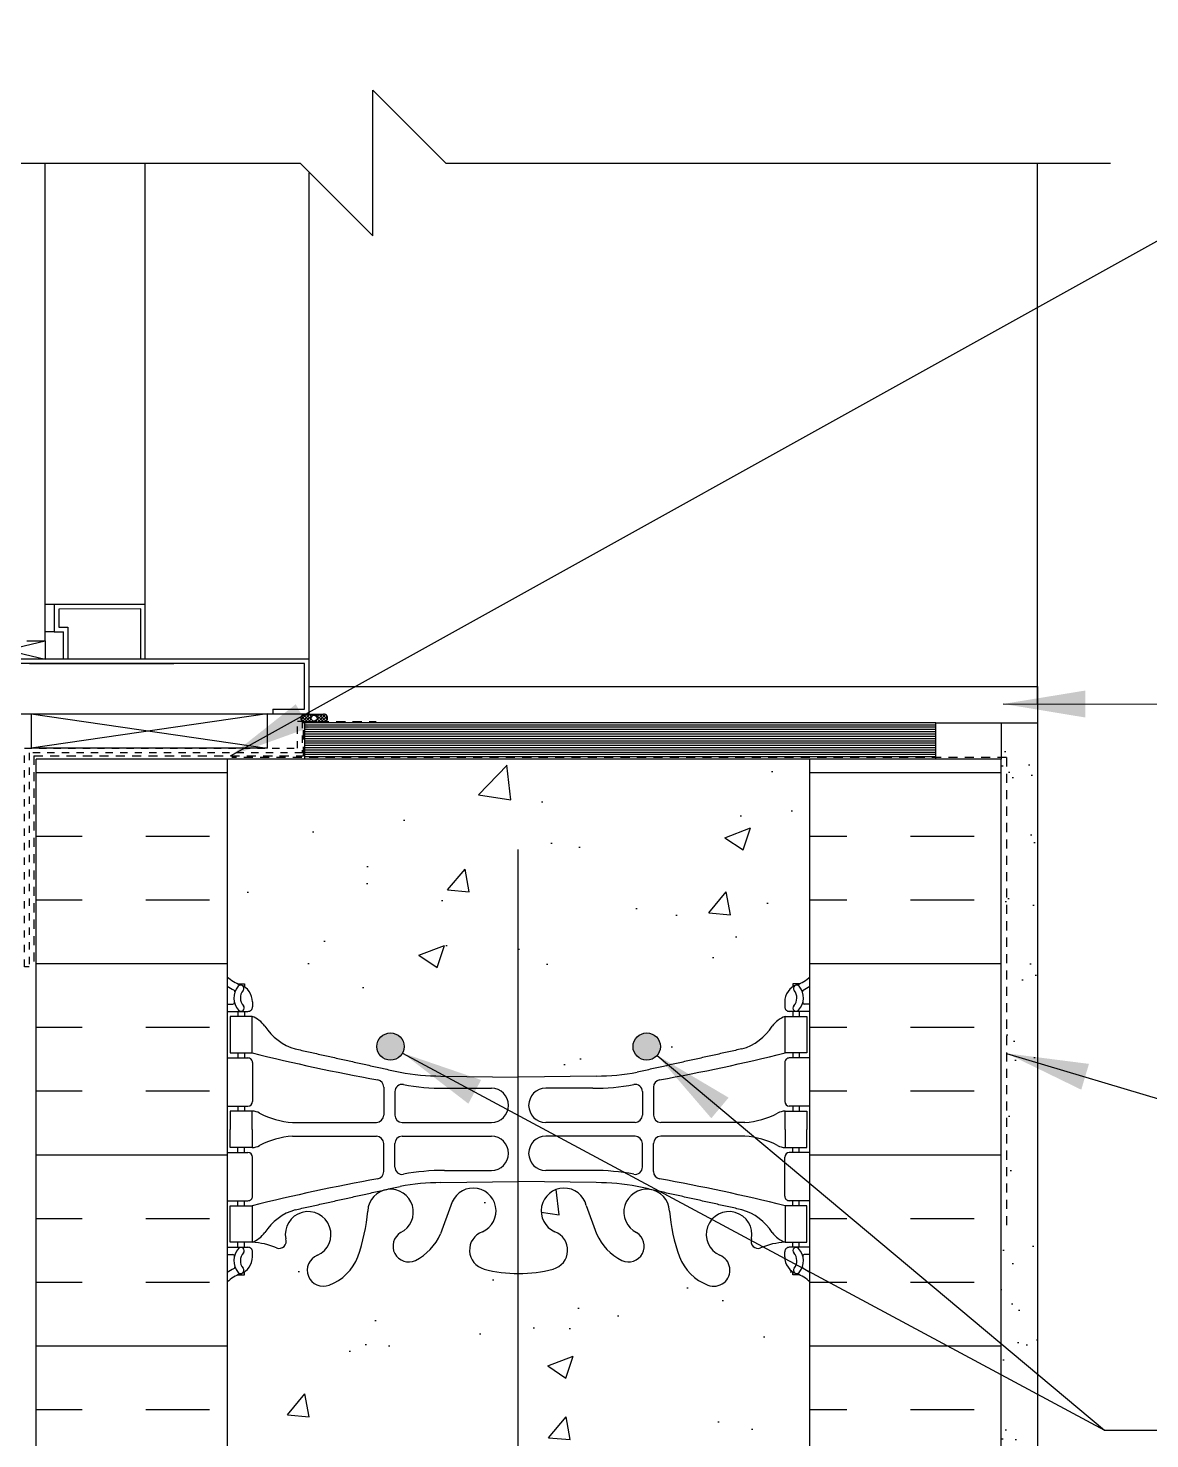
# Model space of a CAD drawing. Header units: inches. Extents: x 2869.3 to 2923.4, y 432.9 to 510.3.
# Drawn here: x 2889.39 to 2904.79, y 460.72 to 480.1 of the extents above; entities that cross this region are included whole.
import ezdxf

# ---------------------------------------------------------------- set-up
doc = ezdxf.new("R2010")
doc.units = ezdxf.units.IN
doc.header["$LTSCALE"] = 0.5
doc.header["$MEASUREMENT"] = 0
doc.linetypes.add('DASHED2', pattern=[0.375, 0.25, -0.125])
doc.linetypes.add('HIDDEN2', pattern=[0.1875, 0.125, -0.0625])
for name, color, linetype in [('HATCH', 12, 'CONTINUOUS'), ('Hidden2', 12, 'HIDDEN2'), ('LINE18', 9, 'CONTINUOUS'), ('line25', 2, 'CONTINUOUS'), ('LINE50', 5, 'CONTINUOUS'), ('LINE65', 3, 'CONTINUOUS'), ('LINE9', 9, 'CONTINUOUS'), ('TEXT', 4, 'CONTINUOUS'), ('Web_Edge', 9, 'CONTINUOUS')]:
    doc.layers.add(name, color=color, linetype=linetype)
doc.styles.add('DIM', font='romans.shx', dxfattribs={"width": 0.7})
doc.dimstyles.new('ext_12', dxfattribs={"dimscale": 12, "dimtxt": 0.09375, "dimasz": 0.09375, "dimexe": 0.09375, "dimexo": 0.0625, "dimgap": 0.0625, "dimtad": 1, "dimdec": 1, "dimzin": 3, "dimdsep": 46, "dimlunit": 4, "dimtxsty": 'DIM', "dimcen": 0.09, "dimdle": 0.09375, "dimclrt": 4, "dimadec": 0, "dimazin": 0, "dimtfac": 1, "dimtdec": 1, "dimtmove": 2, "dimatfit": 3, "dimfxl": 1, "dimfrac": 2, "dimtolj": 1, "dimtzin": 0, "dimarcsym": 0})

msp = doc.modelspace()

# ---------------------------------------------------------------- hatches: boundary and pattern name
at = {"layer": 'HATCH'}
h = msp.add_hatch(dxfattribs=at)
h.set_pattern_fill('AR-CONC', color=256, scale=0.5)
h.set_pattern_definition([(49.99999999999999, (0, 0), (3.586300913003767, -0.3137606749129755), [0.375, -4.125]), (355, (0, 0), (-0.693756668065, 3.760960668500059), [0.3, -3.3]), (100.45144446, (0.298858405, -0.02614672), (2.89254423363556, 3.447199954843147), [0.3187009599999999, -3.505710559999999]), (46.18420000000001, (0, 1), (5.336206653357862, -0.8275964039653827), [0.5625, -6.1875]), (96.63563549, (0.444683725, 0.931033465), (4.673309728371142, 4.870593003872752), [0.47805171, -5.258568799999999]), (351.1841639899999, (0, 1), (4.673309725273866, 4.870593001349951), [0.45, -4.950000005]), (21, (0.5, 0.75), (2.984535260592308, -2.013094453326694), [0.375, -4.125]), (326.0000000000001, (0.5, 0.75), (1.216576659607909, 3.625750225234265), [0.3, -3.3]), (71.45144474, (0.74871127, 0.58224213), (4.201111883649856, 1.612655764031769), [0.31870095, -3.50571056]), (37.50000000000001, (0, 0), (0.06079927658645334, 1.664469269156557), [0, -3.26, 0, -3.35, 0, -3.3125]), (7.499999999999999, (0, 0), (1.315347687210743, 1.972058559411801), [0, -1.91, 0, -3.185, 0, -1.2625]), (327.5, (-1.115, 0), (2.669112180862045, -0.1127743586718988), [0, -1.25, 0, -3.9, 0, -5.175]), (317.5, (-1.615, 0), (2.915930846711931, 0.5005249116615886), [0, -1.625, 0, -2.59, 0, -3.675])])
edge = h.paths.add_edge_path()
edge.add_line((2900.120646607509, 470.0579198206182), (2892.120646607509, 470.0579198206182))
edge.add_line((2892.120646607509, 470.0579198206182), (2892.120646607509, 467.0707974299378))
edge.add_arc((2892.466649604397, 467.4317433069663), 0.5000000000000328, 226.2108888297506, 246.4218215181261)
edge.add_line((2892.266649604368, 466.9734857374835), (2892.356649604369, 466.9734857374904))
edge.add_line((2892.356649604369, 466.9734857374904), (2892.356649604371, 466.9317596775663))
edge.add_arc((2892.216649604387, 466.7246365257834), 0.2500000000000085, 3.087507138843648e-09, 55.944202261869975, ccw=False)
edge.add_line((2892.466649604387, 466.7246365257968), (2892.466649604391, 466.6571365257867))
edge.add_arc((2892.404149604391, 466.6571365257834), 0.06250000000000001, -90, 3.074489995924523e-09, ccw=False)
edge.add_line((2892.404149604391, 466.5946365257834), (2892.356649604393, 466.5946365257834))
edge.add_line((2892.356649604393, 466.5946365257834), (2892.356649604398, 466.5246365257834))
edge.add_line((2892.356649604398, 466.5246365257834), (2892.461649604382, 466.5246365257834))
edge.add_arc((2892.339240953225, 466.182032663263), 0.3638149041640898, 34.97751374793819, 70.33874127360252, ccw=False)
edge.add_arc((2893.262359848543, 466.7932627145973), 0.7434990637612445, 212.7919165279221, 253.810711457191)
edge.add_spline(control_points=[(2893.055063704256, 466.0792464918283), (2894.492513704256, 465.7587864918283)], knot_values=[0, 0, 1, 1], degree=1, periodic=0)
edge.add_arc((2895.04885155228, 468.6903912994462), 2.983926699701684, 259.254616429747, 270.0994654645012)
edge.add_line((2895.054031645974, 465.7064690960666), (2896.120646607509, 465.6907165966379))
edge.add_line((2896.120646607509, 465.6907165966379), (2897.187261569044, 465.7064690960666))
edge.add_arc((2897.192441662738, 468.6903912994462), 2.983926699701683, 269.9005345354987, 280.7453835702529)
edge.add_spline(control_points=[(2897.748779510761, 465.7587864918283), (2899.186229510761, 466.0792464918283)], knot_values=[0, 0, 1, 1], degree=1, periodic=0)
edge.add_arc((2898.978933366474, 466.7932627145973), 0.743499063761244, 286.189288542809, 327.2080834720706)
edge.add_arc((2899.902052261792, 466.182032663263), 0.3638149041640898, 109.66125872639739, 145.0224862520765, ccw=False)
edge.add_line((2899.779643610635, 466.5246365257834), (2899.88464361062, 466.5246365257834))
edge.add_line((2899.88464361062, 466.5246365257834), (2899.884643610624, 466.5946365257834))
edge.add_line((2899.884643610624, 466.5946365257834), (2899.837143610626, 466.5946365257834))
edge.add_arc((2899.837143610626, 466.6571365257834), 0.06250000000000001, 179.9999999969255, 270, ccw=False)
edge.add_line((2899.774643610626, 466.6571365257867), (2899.77464361063, 466.7246365257968))
edge.add_arc((2900.02464361063, 466.7246365257834), 0.2500000000000085, 124.05579773813, 179.9999999969125, ccw=False)
edge.add_line((2899.884643610646, 466.9317596775663), (2899.884643610649, 466.9734857374904))
edge.add_line((2899.884643610649, 466.9734857374904), (2899.974643610649, 466.9734857374835))
edge.add_arc((2899.77464361062, 467.4317433069663), 0.5000000000000334, 293.5781784818739, 313.7891111702269)
edge.add_line((2900.120646607509, 467.0707974299375), (2900.120646607509, 470.0579198206182))
h.paths.add_polyline_path([(2900.120646607508, 462.8784756216297, 0.08841615068612597), (2899.974643610649, 462.9757873140834), (2899.884643610649, 462.9757873140765), (2899.884643610646, 463.0175133740007, -0.2490694201798115), (2899.77464361063, 463.2246365257701), (2899.774643610626, 463.2921365257802, -0.4142135623888867), (2899.837143610626, 463.3546365257836), (2899.884643610624, 463.3546365257836), (2899.88464361062, 463.4246365257836), (2899.779643610634, 463.4246365257836, 0.0853478446398737), (2899.45018408809, 463.3491179440457, -0.6696014941111827), (2899.317681689339, 463.4693996407432, 2.087231407567649), (2898.883782259416, 463.2445823824954, -1), (2898.720353688012, 462.8360593084237, -0.2134499129906567), (2898.328127927236, 463.2252597754058, -0.06992325913768165), (2898.191260973902, 463.8690624751266, 1.629604377916326), (2897.720199165366, 463.5679714492405, -1.059167440433572), (2897.513903886616, 463.1860952472696, -0.1637199698627111), (2897.192071653242, 463.5399120018254), (2897.049433811061, 463.9267568575601, 1.612473537250479), (2896.61789064654, 463.5671686578565, -0.734872412992949), (2896.594787042945, 463.0561298111515, -0.06847526280327769), (2896.12064660751, 462.9940668419367, -0.0684752628034739), (2895.646506172073, 463.0561298111514, -0.7348724129935353), (2895.623402568477, 463.5671686578565, 1.612473537250565), (2895.191859403956, 463.9267568575601), (2895.049221561775, 463.5399120018254, -0.1637199698627199), (2894.727389328401, 463.1860952472696, -1.05916744043219), (2894.521094049651, 463.5679714492402, 1.629604377902362), (2894.050032241116, 463.8690624751321, -0.06992325913828026), (2893.913165287782, 463.2252597754056, -0.2134499129907514), (2893.520939527004, 462.8360593084236, -1), (2893.357510955601, 463.2445823824954, 2.087231407566347), (2892.923611525678, 463.4693996407435, -0.6696014941081585), (2892.791109126928, 463.3491179440452, 0.0853478446401587), (2892.461649604383, 463.4246365257836), (2892.356649604398, 463.4246365257836), (2892.356649604393, 463.3546365257836), (2892.404149604391, 463.3546365257836, -0.4142135623888826), (2892.466649604391, 463.2921365257802), (2892.466649604387, 463.2246365257701, -0.2490694201798177), (2892.356649604371, 463.0175133740007), (2892.356649604369, 462.9757873140765), (2892.266649604368, 462.9757873140834, 0.08841615068674355), (2892.120646607508, 462.8784756216289), (2892.120646607508, 460.1052062096302), (2892.120646607508, 457.3319367976316, 0.08841615068671466), (2892.266649604368, 457.2346251051771), (2892.356649604369, 457.234625105184), (2892.356649604371, 457.1928990452598, -0.2490694201798126), (2892.466649604387, 456.9857758934904), (2892.466649604391, 456.9182758934803, -0.4142135623888784), (2892.404149604391, 456.8557758934769), (2892.356649604393, 456.8557758934769), (2892.356649604398, 456.7857758934769), (2892.461649604383, 456.7857758934769, 0.08534784463986543), (2892.791109126927, 456.8612944752148, -0.6696014941119761), (2892.923611525678, 456.7410127785171, 2.087231407571523), (2893.3575109556, 456.9658300367656, -1), (2893.520939527006, 457.3743531108364, -0.2134499129904022), (2893.913165287782, 456.9851526438542, -0.06992325913793328), (2894.050032241116, 456.341349944131, 1.629604377906854), (2894.521094049652, 456.6424409700197, -1.059167440431128), (2894.7273893284, 457.0243171719916, -0.1637199698631942), (2895.049221561775, 456.6705004174351), (2895.191859403956, 456.2836555617004, 1.612473537249192), (2895.623402568478, 456.6432437614038, -0.7348724129885325), (2895.646506172069, 457.154282608108, -0.06847526280383262), (2896.120646607508, 457.2163455773238, -0.06847526280402363), (2896.594787042949, 457.154282608108, -0.7348724129857628), (2896.617890646541, 456.6432437614043, 1.612473537253205), (2897.049433811061, 456.2836555617004), (2897.192071653242, 456.6705004174353, -0.1637199698624565), (2897.513903886616, 457.0243171719907, -1.059167440434166), (2897.720199165366, 456.6424409700205, 1.629604377912362), (2898.191260973901, 456.3413499441314, -0.06992325913792946), (2898.328127927236, 456.9851526438546, -0.2134499129898194), (2898.720353688011, 457.3743531108359, -1), (2898.883782259421, 456.9658300367668, 2.08723140758478), (2899.317681689339, 456.741012778517, -0.6696014941172882), (2899.450184088091, 456.8612944752143, 0.0853478446395642), (2899.779643610634, 456.7857758934769), (2899.88464361062, 456.7857758934769), (2899.884643610624, 456.8557758934769), (2899.837143610626, 456.8557758934769, -0.4142135623888784), (2899.774643610626, 456.9182758934803), (2899.77464361063, 456.9857758934904, -0.249069420179815), (2899.884643610646, 457.1928990452598), (2899.884643610649, 457.234625105184), (2899.974643610649, 457.2346251051771, 0.08841615068608534), (2900.120646607508, 457.3319367976307), (2900.120646607508, 460.1052062096302)])
edge = h.paths.add_edge_path()
edge.add_line((2900.12064660751, 509.3274486487447), (2895.120646607509, 509.327448648745))
edge.add_line((2895.120646607509, 509.327448648745), (2894.120646607509, 510.327448648745))
edge.add_line((2894.120646607509, 510.327448648745), (2894.120646607509, 508.327448648745))
edge.add_line((2894.120646607509, 508.327448648745), (2893.120646607509, 509.3274486487451))
edge.add_line((2893.120646607509, 509.3274486487451), (2892.12064660751, 509.3274486487451))
edge.add_line((2892.12064660751, 509.3274486487451), (2892.12064660751, 507.2930398690528))
edge.add_arc((2892.466649604399, 507.6539857460807), 0.5000000000000328, 226.2108888296258, 246.4218215181261)
edge.add_line((2892.26664960437, 507.1957281765979), (2892.35664960437, 507.1957281766048))
edge.add_line((2892.35664960437, 507.1957281766048), (2892.356649604373, 507.1540021166807))
edge.add_arc((2892.216649604389, 506.9468789648978), 0.2500000000000085, 3.074489995924523e-09, 55.94420226186281, ccw=False)
edge.add_line((2892.466649604389, 506.9468789649112), (2892.466649604393, 506.8793789649011))
edge.add_arc((2892.404149604393, 506.8793789648977), 0.06250000000000001, -90, 3.074489995924523e-09, ccw=False)
edge.add_line((2892.404149604393, 506.8168789648977), (2892.356649604395, 506.8168789648977))
edge.add_line((2892.356649604395, 506.8168789648977), (2892.3566496044, 506.7468789648977))
edge.add_line((2892.3566496044, 506.7468789648977), (2892.461649604384, 506.7468789648977))
edge.add_arc((2892.339240953228, 506.4042751023773), 0.3638149041640899, 34.977513749177604, 70.33874127367898, ccw=False)
edge.add_arc((2893.262359848545, 507.0155051537117), 0.7434990637612445, 212.7919165273462, 253.810711457191)
edge.add_spline(control_points=[(2893.055063704258, 506.3014889309427), (2894.492513704258, 505.9810289309427)], knot_values=[0, 0, 1, 1], degree=1, periodic=0)
edge.add_arc((2895.048851552282, 508.9126337385606), 2.983926699701684, 259.2546164297473, 270.0994654645012)
edge.add_line((2895.054031645976, 505.928711535181), (2896.12064660751, 505.9129590357523))
edge.add_line((2896.12064660751, 505.9129590357523), (2897.187261569045, 505.928711535181))
edge.add_arc((2897.192441662739, 508.9126337385606), 2.983926699701683, 269.9005345354987, 280.7453835702529)
edge.add_spline(control_points=[(2897.748779510763, 505.9810289309427), (2899.186229510763, 506.3014889309427)], knot_values=[0, 0, 1, 1], degree=1, periodic=0)
edge.add_arc((2898.978933366476, 507.0155051537117), 0.7434990637612444, 286.189288542809, 327.20808347187)
edge.add_arc((2899.902052261794, 506.4042751023774), 0.3638149041640899, 109.66125872639739, 145.0224862524857, ccw=False)
edge.add_line((2899.779643610637, 506.7468789648977), (2899.884643610621, 506.7468789648977))
edge.add_line((2899.884643610621, 506.7468789648977), (2899.884643610626, 506.8168789648977))
edge.add_line((2899.884643610626, 506.8168789648977), (2899.837143610628, 506.8168789648977))
edge.add_arc((2899.837143610628, 506.8793789648977), 0.06250000000000001, 179.9999999969255, 270, ccw=False)
edge.add_line((2899.774643610628, 506.8793789649011), (2899.774643610632, 506.9468789649112))
edge.add_arc((2900.024643610632, 506.9468789648978), 0.2500000000000085, 124.05579773813719, 179.9999999969255, ccw=False)
edge.add_line((2899.884643610648, 507.1540021166807), (2899.884643610651, 507.1957281766048))
edge.add_line((2899.884643610651, 507.1957281766048), (2899.974643610651, 507.1957281765979))
edge.add_arc((2899.774643610622, 507.6539857460807), 0.5000000000000334, 293.5781784818739, 313.7891111701667)
edge.add_line((2900.12064660751, 507.2930398690516), (2900.12064660751, 509.3274486487447))
h.paths.add_polyline_path([(2900.12064660751, 500.3274486487446), (2900.12064660751, 503.1007180607441, 0.08841615068610752), (2899.974643610651, 503.1980297531978), (2899.884643610651, 503.1980297531909), (2899.884643610648, 503.239755813115, -0.2490694201798163), (2899.774643610632, 503.4468789648845), (2899.774643610628, 503.5143789648946, -0.4142135623889365), (2899.837143610628, 503.576878964898), (2899.884643610626, 503.576878964898), (2899.884643610621, 503.646878964898), (2899.779643610636, 503.646878964898, 0.08534784464020673), (2899.450184088091, 503.5713603831595, -0.6696014941341485), (2899.317681689342, 503.6916420798631, 2.087231407524996), (2898.883782259415, 503.4668248216112, -1), (2898.720353688022, 503.0583017475354, -0.2134499129938723), (2898.328127927237, 503.4475022145207, -0.06992325913801452), (2898.191260973903, 504.0913049142447, 1.702394472323362), (2897.741492512455, 503.7787606213177, -0.9407930192673969), (2897.537979975778, 503.3954974014354, -0.1730747606224549), (2897.192071653243, 503.7621544409424), (2897.049433811063, 504.1489992966744, 1.612473537258515), (2896.617890646545, 503.78941109697, -0.7348724130087273), (2896.594787042934, 503.2783722502625, -0.0684752628023963), (2896.120646607505, 503.2163092810511, -0.0684752628025027), (2895.646506172074, 503.2783722502659, -0.7348724130037115), (2895.623402568484, 503.7894110969733, 1.61247353723345), (2895.191859403958, 504.1489992966744), (2895.049221561778, 503.7621544409424, -0.1730747606225723), (2894.703313239242, 503.3954974014353, -0.9407930192597794), (2894.499800702562, 503.7787606213151, 1.702394472363773), (2894.050032241118, 504.0913049142367, -0.0699232591372694), (2893.913165287784, 503.4475022145197, -0.2134499129926635), (2893.520939527001, 503.058301747536, -1), (2893.357510955594, 503.466824821606, 2.087231407608583), (2892.92361152568, 503.6916420798574, -0.669601494118999), (2892.791109126927, 503.5713603831609, 0.08534784463934118), (2892.461649604385, 503.646878964898), (2892.3566496044, 503.646878964898), (2892.356649604395, 503.576878964898), (2892.404149604393, 503.576878964898, -0.4142135623889198), (2892.466649604393, 503.5143789648946), (2892.466649604389, 503.4468789648845, -0.2490694201798163), (2892.356649604373, 503.239755813115), (2892.35664960437, 503.1980297531909), (2892.26664960437, 503.1980297531978, 0.08841615068684051), (2892.12064660751, 503.1007180607431), (2892.12064660751, 500.3274486487446), (2892.12064660751, 497.554179236746, 0.08841615068674064), (2892.26664960437, 497.4568675442915), (2892.35664960437, 497.4568675442983), (2892.356649604373, 497.4151414843742, -0.2490694201798088), (2892.466649604389, 497.2080183326048), (2892.466649604393, 497.1405183325946, -0.4142135623889365), (2892.404149604393, 497.0780183325913), (2892.356649604395, 497.0780183325913), (2892.3566496044, 497.0080183325913), (2892.461649604385, 497.0080183325913, 0.08534784463961335), (2892.791109126928, 497.0835369143288, -0.6696014941320891), (2892.923611525679, 496.9632552176283, 2.0872314075627), (2893.3575109556, 497.1880724758804, -1), (2893.52093952701, 497.5965955499499, -0.2134499129896373), (2893.913165287784, 497.2073950829683, -0.06992325913786288), (2894.050032241118, 496.5635923832457, 1.702394472337533), (2894.499800702563, 496.8761366761736, -0.9407930192568824), (2894.703313239239, 497.2593998960554, -0.1730747606235947), (2895.049221561778, 496.8927428565468), (2895.191859403958, 496.5058980008148, 1.612473537254224), (2895.623402568478, 496.8654862005188, -0.7348724130020918), (2895.646506172081, 497.3765250472252, -0.06847526280245883), (2896.120646607511, 497.4385880164382, -0.06847526280297209), (2896.594787042945, 497.3765250472239, -0.7348724129958388), (2896.617890646542, 496.8654862005184, 1.612473537251271), (2897.049433811063, 496.5058980008148), (2897.192071653243, 496.8927428565468, -0.1730747606223896), (2897.537979975778, 497.2593998960538, -0.9407930192586714), (2897.741492512458, 496.8761366761732, 1.702394472333326), (2898.191260973903, 496.5635923832452, -0.0699232591380469), (2898.328127927237, 497.2073950829695, -0.2134499129903778), (2898.720353688014, 497.596595549951, -1), (2898.883782259412, 497.1880724758768, 2.087231407541922), (2899.317681689341, 496.9632552176321, -0.6696014940891607), (2899.450184088087, 497.083536914331, 0.08534784464110164), (2899.779643610636, 497.0080183325913), (2899.884643610621, 497.0080183325913), (2899.884643610626, 497.0780183325913), (2899.837143610628, 497.0780183325913, -0.4142135623889448), (2899.774643610628, 497.1405183325946), (2899.774643610632, 497.2080183326048, -0.2490694201798088), (2899.884643610648, 497.4151414843742), (2899.884643610651, 497.4568675442983), (2899.974643610651, 497.4568675442915, 0.08841615068602819), (2900.12064660751, 497.554179236745)])
edge = h.paths.add_edge_path()
edge.add_arc((2899.774643610622, 493.0009115514085), 0.5000000000000326, 46.21088882989348, 66.4218215181261)
edge.add_line((2899.974643610651, 493.4591691208913), (2899.884643610651, 493.4591691208844))
edge.add_line((2899.884643610651, 493.4591691208844), (2899.884643610648, 493.5008951808086))
edge.add_arc((2900.024643610632, 493.7080183325915), 0.2500000000000085, 180.0000000030875, 235.94420226187, ccw=False)
edge.add_line((2899.774643610632, 493.708018332578), (2899.774643610628, 493.7755183325881))
edge.add_arc((2899.837143610628, 493.7755183325915), 0.06250000000000001, 90, 180.0000000030745, ccw=False)
edge.add_line((2899.837143610628, 493.8380183325915), (2899.884643610626, 493.8380183325915))
edge.add_line((2899.884643610626, 493.8380183325915), (2899.884643610621, 493.9080183325915))
edge.add_line((2899.884643610621, 493.9080183325915), (2899.779643610637, 493.9080183325915))
edge.add_arc((2899.902052261794, 494.2506221951118), 0.3638149041640898, 214.9775137480893, 250.33874127360258, ccw=False)
edge.add_arc((2898.978933366476, 493.6393921437775), 0.7434990637612443, 32.79191652784782, 73.81071145719223)
edge.add_spline(control_points=[(2899.186229510763, 494.3534083665465), (2897.748779510763, 494.6738683665466)], knot_values=[0, 0, 1, 1], degree=1, periodic=0)
edge.add_arc((2897.192441662739, 491.7422635589286), 2.983926699701676, 79.25461642974707, 90.0994654645013)
edge.add_line((2897.187261569045, 494.7261857623083), (2896.12064660751, 494.7419382617369))
edge.add_line((2896.12064660751, 494.7419382617369), (2895.054031645976, 494.7261857623083))
edge.add_arc((2895.048851552282, 491.7422635589286), 2.983926699701674, 89.9005345354987, 100.7453835702529)
edge.add_spline(control_points=[(2894.492513704258, 494.6738683665466), (2893.055063704258, 494.3534083665465)], knot_values=[0, 0, 1, 1], degree=1, periodic=0)
edge.add_arc((2893.262359848545, 493.6393921437775), 0.7434990637612444, 106.189288542809, 147.2080834718995)
edge.add_arc((2892.339240953227, 494.2506221951118), 0.3638149041640897, 289.6612587263975, 325.02248625242703, ccw=False)
edge.add_line((2892.461649604384, 493.9080183325915), (2892.3566496044, 493.9080183325915))
edge.add_line((2892.3566496044, 493.9080183325915), (2892.356649604395, 493.8380183325915))
edge.add_line((2892.356649604395, 493.8380183325915), (2892.404149604393, 493.8380183325915))
edge.add_arc((2892.404149604393, 493.7755183325915), 0.06250000000000001, -3.074489995924523e-09, 90, ccw=False)
edge.add_line((2892.466649604393, 493.7755183325881), (2892.466649604389, 493.708018332578))
edge.add_arc((2892.216649604389, 493.7080183325915), 0.2500000000000085, 304.05579773812997, 359.9999999969125, ccw=False)
edge.add_line((2892.356649604373, 493.5008951808086), (2892.35664960437, 493.4591691208844))
edge.add_line((2892.35664960437, 493.4591691208844), (2892.26664960437, 493.4591691208913))
edge.add_arc((2892.466649604399, 493.0009115514085), 0.5000000000000326, 113.5781784818739, 133.7891111703787)
edge.add_line((2892.12064660751, 493.3618574284364), (2892.12064660751, 492.0351338730573))
edge.add_line((2892.12064660751, 492.0351338730573), (2893.448878530156, 492.0351338730574))
edge.add_line((2893.448878530156, 492.0351338730574), (2893.522101834859, 492.1083571777608))
edge.add_line((2893.522101834859, 492.1083571777608), (2893.948878530156, 492.2851338730574))
edge.add_line((2893.948878530156, 492.2851338730574), (2893.948878530156, 491.2851338730572))
edge.add_line((2893.948878530156, 491.2851338730572), (2893.522101834859, 491.461910568354))
edge.add_line((2893.522101834859, 491.461910568354), (2893.448878530156, 491.5351338730574))
edge.add_line((2893.448878530156, 491.5351338730574), (2892.12064660751, 491.5351338730573))
edge.add_line((2892.12064660751, 491.5351338730573), (2892.120646607509, 489.4636433615875))
edge.add_line((2892.120646607509, 489.4636433615875), (2900.12064660751, 489.4636433615867))
edge.add_line((2900.12064660751, 489.4636433615867), (2900.12064660751, 493.3618574284379))
h.paths.add_polyline_path([(2892.12064660751, 493.3618574284364), (2892.12064660751, 496.3526374931868), (2889.49564660751, 493.7226338730574), (2889.49564660751, 492.0351338730572), (2892.12064660751, 492.0351338730573)])
h.paths.add_polyline_path([(2892.12064660751, 491.5351338730573), (2889.49564660751, 491.5351338730572), (2889.49564660751, 489.463643361587), (2892.120646607509, 489.4636433615871)])
h = msp.add_hatch(dxfattribs=at)
h.set_pattern_fill('ANSI37', color=256, scale=0.25)
h.set_pattern_definition([(45, (64.38038189016379, 3.539689666400534), (-0.02209708691207961, 0.02209708691207961), []), (135, (64.38038189016379, 3.539689666400534), (-0.02209708691207961, -0.02209708691207961), [])])
h.paths.add_polyline_path([(2893.440840854925, 470.6767687093712), (2893.188000918783, 470.6767687093712, 0.7658329402274416), (2893.156948084095, 470.5735448206182), (2893.471893689613, 470.5735448206182, 0.7658329402273839)])
h.paths.add_polyline_path([(2893.354182586612, 470.6207094395468, -1), (2893.272185771839, 470.6207094395468, -1)], flags=16)
h = msp.add_hatch(dxfattribs=at)
h.set_pattern_fill('AR-SAND', color=256, scale=0.5, style=0)
h.set_pattern_definition([(37.50000000000001, (66.89107785571741, 7.110130546644712), (-0.03149667905480408, 0.9634118845065793), [0, -0.76, 0, -0.85, 0, -0.8125]), (7.499999999999999, (66.89107785571741, 7.110130546644712), (0.8848883526338636, 1.41107303261487), [0, -0.41, 0, -0.685, 0, -0.2625]), (327.5, (66.27607785571763, 7.110130546644712), (1.557070930875748, 0.002829526768482249), [0, -0.25, 0, -0.9, 0, -1.175]), (317.5, (66.27607785571763, 7.110130546644712), (1.503063302286147, 0.4388377824671246), [0, -0.125, 0, -0.59, 0, -0.675])])
h.paths.add_polyline_path([(2903.245646607508, 468.1316839171457), (2902.745646607509, 468.1316839171457), (2902.745646607509, 453.8169031482057), (2902.745646607509, 451.1052062096302), (2903.245646607509, 451.1052062096302)])
h.paths.add_polyline_path([(2903.245646607508, 470.5516858230067), (2902.745646607509, 470.5516858230068), (2902.745646607509, 470.3169031482057), (2902.745646607509, 468.1316839171457), (2903.245646607509, 468.1316839171458)])
h = msp.add_hatch(dxfattribs=at)
h.set_pattern_fill('INSUL', color=256, scale=7, style=0)
h.set_pattern_definition([(0, (0, 0), (0, 2.625), []), (0, (0, 0.875), (0, 2.625), [0.875, -0.875]), (0, (0, 1.75), (0, 2.625), [0.875, -0.875])])
h.paths.add_polyline_path([(2892.120646607509, 470.0579198206182), (2889.495646607509, 470.0579198206182), (2889.495646607509, 460.1052062096302), (2889.933146607508, 460.1052062096302), (2889.933146607508, 460.6052062096302), (2891.433146607508, 460.6052062096302), (2891.433146607508, 460.1052062096302), (2892.120646607508, 460.1052062096302)])
h.paths.add_polyline_path([(2902.745646607509, 470.0579198206182), (2901.245646607509, 470.0579198206182), (2900.120646607509, 470.0579198206182), (2900.120646607508, 460.1052062096302), (2900.808146607509, 460.1052062096302), (2900.808146607509, 460.6052062096302), (2902.308146607509, 460.6052062096302), (2902.308146607509, 460.1052062096302), (2902.745646607509, 460.1052062096302)])
at = {"layer": 'LINE65'}
for points in [[(2894.549537142562, 466.1111112766209, 1), (2894.174537142562, 466.1111112766209, 1)], [(2898.066756072456, 466.1111112766209, 1), (2897.691756072456, 466.1111112766209, 1)]]:
    msp.add_hatch(color=256, dxfattribs=at).paths.add_polyline_path(points)

# ---------------------------------------------------------------- linework, layer by layer
at = {"layer": 'HATCH'}
for p, q in [((2889.428763922192, 470.6829198206182), (2892.668383652906, 470.2072290712275)), ((2892.668383652906, 470.6829198206182), (2889.428763922192, 470.2072290712275)), ((2901.847270942786, 470.5266698206182), (2893.182819148002, 470.5266698206182)), ((2901.847270942785, 470.4954198206182), (2893.182819148002, 470.4954198206182)), ((2901.847270942786, 470.4641698206182), (2893.182819148002, 470.4641698206183)), ((2901.847270942786, 470.4329198206182), (2893.182819148002, 470.4329198206183)), ((2901.847270942786, 470.4016698206182), (2893.182819148002, 470.4016698206182)), ((2901.847270942786, 470.3704198206182), (2893.182819148002, 470.3704198206182)), ((2901.847270942786, 470.3391698206182), (2893.182819148002, 470.3391698206182)), ((2893.182819148002, 470.307919820618), (2901.847270942786, 470.3079198206182)), ((2901.847270942786, 470.2766698206182), (2893.182819148002, 470.2766698206182)), ((2901.847270942786, 470.2454198206182), (2893.182819148002, 470.2454198206182)), ((2901.847270942786, 470.2141698206182), (2893.182819148002, 470.2141698206183)), ((2901.847270942786, 470.1829198206182), (2893.182819148002, 470.1829198206183)), ((2901.847270942786, 470.1516698206182), (2893.182819148002, 470.1516698206183)), ((2901.847270942785, 470.1204198206182), (2893.182819148002, 470.1204198206183)), ((2901.847270942786, 470.0891698206182), (2893.182819148002, 470.0891698206182))]:
    msp.add_line(p, q, dxfattribs=at)
at = {"layer": 'HATCH', "color": 6, "linetype": 'DASHED2'}
for p, q in [((2893.167194148001, 470.1044496439432), (2893.167194147999, 470.5735448206182)), ((2893.167194147999, 470.5735448206182), (2894.167194147999, 470.5735448206182)), ((2889.464396607509, 470.1044496439433), (2893.167194148001, 470.1044496439541)), ((2889.464396607509, 470.1044496439433), (2889.464396607509, 467.2093043383233)), ((2902.820845768714, 470.081946062477), (2892.182819148002, 470.081946062477)), ((2902.820845768715, 470.0819460624755), (2902.820845768715, 463.6381998996592))]:
    msp.add_line(p, q, dxfattribs=at)
at = {"layer": 'Hidden2'}
msp.add_lwpolyline([(2889.399476895525, 467.2072290712275), (2889.336976895525, 467.2072290712275), (2889.336976895525, 470.2072290712275), (2893.086976895525, 470.2072290712275), (2893.086976895525, 470.5822290712275), (2893.149476895525, 470.5822290712275), (2893.149476895525, 470.1447290712275), (2889.399476895525, 470.1447290712275), (2889.399476895525, 467.2072290712275)], dxfattribs=at)
at = {"layer": 'LINE18'}
for p, q in [((2889.404496064414, 471.3704555846434), (2891.386971457741, 471.3704555846434)), ((2892.745633124782, 470.7454338729705), (2892.745633124782, 470.6829198206182))]:
    msp.add_line(p, q, dxfattribs=at)
at = {"layer": 'LINE18', "flags": 128}
for points in [[(2889.620701809479, 471.682951832677), (2889.620701809479, 478.2344901574223)], [(2889.745652783952, 472.1829099910331), (2889.620701809479, 472.1829099910331)], [(2890.995625310074, 471.4329341883834), (2890.995625310074, 472.1829099910331), (2889.745652783952, 472.1829099910331), (2889.745652783952, 471.8079028071504), (2889.870603758426, 471.8079028071504)], [(2890.933149822837, 471.4329341883834), (2890.933149822837, 472.1205116340275), (2889.808128271189, 472.1203959386808), (2889.808128271189, 471.8703397292716), (2889.933079245663, 471.8704554246183)], [(2889.745652783952, 471.8079028071504), (2889.620701809479, 471.8079028071504)], [(2889.870603758426, 471.4329341883834), (2889.870603758426, 471.8079028071504)], [(2889.933079245663, 471.8704554246183), (2889.933079245663, 471.4329341883834)], [(2889.370799860532, 471.682951832677), (2889.620701809479, 471.682951832677)], [(2889.620701809479, 471.682951832677), (2889.620701809479, 471.4329341883834)], [(2893.245668413369, 471.4329341883834), (2889.022788257554, 471.4329341883834)], [(2893.183192926133, 471.3703815709155), (2889.245386104672, 471.3704587011467)], [(2892.745633124782, 470.6829198206182), (2893.245668413369, 470.6829198206182), (2893.245668413369, 471.4329341883834)], [(2892.745633124782, 470.7454338729705), (2893.183192926133, 470.7454338729705), (2893.183192926133, 471.3703815709155)], [(2888.495680257831, 470.6829198206182), (2892.745633124782, 470.6829198206182)]]:
    msp.add_lwpolyline(points, dxfattribs=at)
at = {"layer": 'line25', "color": 12}
msp.add_line((2903.245646607508, 470.8169031482053), (2903.245646607509, 478.2434806688926), dxfattribs=at)
at = {"layer": 'line25'}
for p, q in [((2902.745646607509, 470.0579198206182), (2889.495646607508, 470.0579198206182)), ((2892.120646607509, 470.0579198206182), (2892.120646607508, 460.1052062096302)), ((2900.120646607508, 460.1052062096302), (2900.120646607509, 470.0579198206182))]:
    msp.add_line(p, q, dxfattribs=at)
at = {"layer": 'line25', "color": 12, "flags": 128}
for points in [[(2890.995625310074, 472.1829099910331), (2890.995625310074, 478.2344901574223)], [(2893.245668413369, 471.4329341883834), (2893.245668413369, 478.1094755354433)], [(2888.558155745068, 471.682951832677), (2889.620701809479, 471.4329341883834)], [(2888.558155745068, 471.4329341883834), (2889.620701809479, 471.682951832677)]]:
    msp.add_lwpolyline(points, dxfattribs=at)
at = {"layer": 'LINE50'}
for p, q in [((2889.495646607509, 460.1052062096302), (2889.495646607509, 470.0579198206182)), ((2902.745646607509, 460.1052062096302), (2902.745646607509, 470.0579198206182))]:
    msp.add_line(p, q, dxfattribs=at)
at = {"layer": 'LINE65'}
msp.add_line((2896.109102959575, 468.8169031482057), (2896.109102959575, 451.1052062096306), dxfattribs=at)
for centre in [(2894.362037142562, 466.1111112766209), (2897.879256072456, 466.1111112766209)]:
    msp.add_circle(centre, 0.1875, dxfattribs=at)
at = {"layer": 'LINE9'}
for p, q in [((2894.120646607507, 477.243480668893), (2894.120646607507, 479.243480668893)), ((2894.120646607507, 479.243480668893), (2895.120646607507, 478.243480668893)), ((2883.995646607505, 478.2434806688935), (2893.120646607507, 478.2434806688931)), ((2894.120646607507, 477.243480668893), (2893.120646607507, 478.243480668893)), ((2895.120646607508, 478.243480668893), (2904.245646607509, 478.2434806688926)), ((2893.245668413369, 471.0579198206182), (2903.245646607508, 471.0579198206182)), ((2903.245646607509, 471.0579198206182), (2903.245646607509, 451.1052062096302)), ((2889.428763922192, 470.6829198206182), (2889.428763922192, 470.2072290712275)), ((2892.668383652906, 470.6829198206182), (2892.668383652906, 470.2072290712275)), ((2901.847270942786, 470.5579198206182), (2893.182819148002, 470.5579198206167)), ((2893.182819148002, 470.5579198206167), (2893.182819148002, 470.0579198206166)), ((2893.188000918728, 470.6767687093712), (2893.440840854979, 470.6767687093712)), ((2893.440840854979, 470.5651615665141), (2893.188000918728, 470.5651615665132)), ((2901.847270942786, 470.0579198206182), (2901.847270942786, 470.5579198206182)), ((2901.847270942786, 470.5579198206182), (2903.245646607509, 470.5579198206182)), ((2902.745646607509, 470.5579198206182), (2902.745646607509, 470.0579198206182)), ((2892.668383652906, 470.2072290712275), (2889.428763922192, 470.2072290712275))]:
    msp.add_line(p, q, dxfattribs=at)
msp.add_circle((2893.313184179226, 470.6207094395468), 0.04099840738626881, dxfattribs=at)
for centre, start, end in [((2893.186408045632, 470.6209651379434), 88.36497685146597, 271.6350231475956), ((2893.442433728076, 470.6209651379434), 268.3649768524304, 91.63502314853403)]:
    msp.add_arc(centre, 0.05582630051303535, start, end, dxfattribs=at)
at = {"layer": 'Web_Edge'}
for p, q in [((2892.266649604368, 466.9734857374835), (2892.356649604369, 466.9734857374904)), ((2892.356649604369, 466.9734857374904), (2892.356649604371, 466.9317596775663)), ((2899.974643610649, 466.9734857374835), (2899.884643610649, 466.9734857374904)), ((2899.884643610649, 466.9734857374904), (2899.884643610646, 466.9317596775663)), ((2892.120646607508, 466.6946365257833), (2892.198525140777, 466.6946365257834)), ((2892.466649604387, 466.7246365258024), (2892.466649604391, 466.6571365257862)), ((2899.77464361063, 466.7246365258024), (2899.774643610626, 466.6571365257862)), ((2900.120646607509, 466.6946365257833), (2900.04276807424, 466.6946365257834)), ((2892.120646607508, 466.5946365257834), (2892.404149604391, 466.5946365257834)), ((2892.266649604368, 466.5946365257833), (2892.266649604368, 466.5246365257834)), ((2892.356649604393, 466.5946365257833), (2892.356649604398, 466.5246365257834)), ((2900.120646607509, 466.5946365257834), (2899.837143610626, 466.5946365257834)), ((2899.884643610624, 466.5946365257833), (2899.88464361062, 466.5246365257834)), ((2899.974643610649, 466.5946365257833), (2899.974643610649, 466.5246365257834)), ((2892.120646607508, 465.9546365257834), (2892.404149604391, 465.9546365257835)), ((2892.266649604368, 466.0246365257834), (2892.266649604368, 465.9546365257834)), ((2892.356649604431, 466.0246365257834), (2892.356649604436, 465.9546365257835)), ((2892.466649604391, 465.8921365257835), (2892.466649604391, 465.3571365257835)), ((2899.774643610626, 465.8921365257835), (2899.774643610626, 465.3571365257835)), ((2900.120646607509, 465.9546365257834), (2899.837143610626, 465.9546365257835)), ((2899.884643610586, 466.0246365257834), (2899.884643610581, 465.9546365257835)), ((2899.974643610649, 466.0246365257834), (2899.974643610649, 465.9546365257834)), ((2895.054031645974, 465.7064690960666), (2896.120653704256, 465.6907164918283)), ((2897.187261569044, 465.7064690960666), (2896.120639510762, 465.6907164918283)), ((2894.268703704256, 465.5547112058798), (2894.268703704255, 465.1699473890627)), ((2895.101366133745, 465.5385848087253), (2895.748247454518, 465.5385848087253)), ((2897.139927081272, 465.5385848087253), (2896.4930457605, 465.5385848087253)), ((2897.972589510761, 465.5547112058798), (2897.972589510762, 465.1699473890627)), ((2894.421203704256, 465.4926556620632), (2894.421203704256, 465.1699474119438)), ((2897.820089510762, 465.4926556620632), (2897.820089510762, 465.1699474119438)), ((2892.120646607508, 465.2946365257834), (2892.404149604391, 465.2946365257835)), ((2892.266649604368, 465.2946365257835), (2892.266649604368, 465.2246365257835)), ((2892.356649604479, 465.2946365257835), (2892.356649604483, 465.2246365257835)), ((2900.120646607509, 465.2946365257834), (2899.837143610626, 465.2946365257835)), ((2899.884643610539, 465.2946365257835), (2899.884643610534, 465.2246365257835)), ((2899.97464361065, 465.2946365257835), (2899.97464361065, 465.2246365257835)), ((2893.014373704256, 465.0691664918282), (2894.16877135165, 465.0699474119437)), ((2894.521203704256, 465.0699474119438), (2895.748247454518, 465.0699474119437)), ((2897.720089510762, 465.0699474119438), (2896.4930457605, 465.0699474119437)), ((2899.226919510761, 465.0691664918282), (2898.072521863367, 465.0699474119437)), ((2892.266649604368, 464.6546365257834), (2892.266649604368, 464.7246365257834)), ((2892.356649604479, 464.6546365257835), (2892.356649604483, 464.7246365257834)), ((2893.014373704256, 464.8801065597387), (2894.16877135165, 464.8793256396232)), ((2894.268703704256, 464.3945618456872), (2894.268703704255, 464.7793256625042)), ((2894.421203704256, 464.4566173895038), (2894.421203704256, 464.7793256396232)), ((2894.521203704256, 464.8793256396232), (2895.748247454518, 464.8793256396232)), ((2897.720089510762, 464.8793256396232), (2896.4930457605, 464.8793256396232)), ((2897.820089510762, 464.4566173895038), (2897.820089510762, 464.7793256396232)), ((2897.972589510761, 464.3945618456872), (2897.972589510762, 464.7793256625042)), ((2899.226919510761, 464.8801065597387), (2898.072521863367, 464.8793256396232)), ((2899.884643610539, 464.6546365257835), (2899.884643610534, 464.7246365257834)), ((2899.97464361065, 464.6546365257834), (2899.97464361065, 464.7246365257834)), ((2892.120646607508, 464.6546365257835), (2892.404149604391, 464.6546365257835)), ((2892.466649604391, 464.0571365257834), (2892.466649604391, 464.5921365257835)), ((2899.774643610626, 464.0571365257834), (2899.774643610626, 464.5921365257835)), ((2900.120646607509, 464.6546365257835), (2899.837143610626, 464.6546365257835)), ((2895.101366133745, 464.4106882428417), (2895.748247454518, 464.4106882428417)), ((2897.139927081272, 464.4106882428417), (2896.4930457605, 464.4106882428417)), ((2895.054031645974, 464.2428039555003), (2896.120653704256, 464.2585565597386)), ((2897.187261569044, 464.2428039555003), (2896.120639510762, 464.2585565597386)), ((2892.120646607508, 463.9946365257836), (2892.404149604391, 463.9946365257834)), ((2892.266649604368, 463.9246365257836), (2892.266649604368, 463.9946365257835)), ((2892.356649604431, 463.9246365257836), (2892.356649604436, 463.9946365257834)), ((2900.120646607509, 463.9946365257836), (2899.837143610626, 463.9946365257834)), ((2899.884643610586, 463.9246365257836), (2899.884643610581, 463.9946365257834)), ((2899.974643610649, 463.9246365257836), (2899.974643610649, 463.9946365257835)), ((2895.191859403956, 463.9267568575593), (2895.049221561776, 463.5399120018287)), ((2897.049433811062, 463.9267568575593), (2897.192071653241, 463.5399120018287)), ((2892.266649604368, 463.3546365257836), (2892.266649604368, 463.4246365257836)), ((2892.356649604393, 463.3546365257836), (2892.356649604398, 463.4246365257836)), ((2899.884643610624, 463.3546365257836), (2899.88464361062, 463.4246365257836)), ((2899.974643610649, 463.3546365257836), (2899.974643610649, 463.4246365257836)), ((2892.120646607508, 463.3546365257835), (2892.404149604391, 463.3546365257836)), ((2892.120646607508, 463.2546365257836), (2892.198525140777, 463.2546365257835)), ((2892.466649604387, 463.2246365257645), (2892.466649604391, 463.2921365257807)), ((2899.77464361063, 463.2246365257645), (2899.774643610626, 463.2921365257807)), ((2900.120646607509, 463.3546365257835), (2899.837143610626, 463.3546365257836)), ((2900.120646607509, 463.2546365257836), (2900.04276807424, 463.2546365257835)), ((2892.356649604369, 462.9757873140765), (2892.356649604371, 463.0175133740007)), ((2899.884643610649, 462.9757873140765), (2899.884643610646, 463.0175133740007)), ((2892.266649604368, 462.9757873140834), (2892.356649604369, 462.9757873140765)), ((2899.974643610649, 462.9757873140834), (2899.884643610649, 462.9757873140765))]:
    msp.add_line(p, q, dxfattribs=at)
for points in [[(2892.161649604383, 466.0246365257834), (2892.461649604383, 466.0246365257834), (2892.461649604383, 466.5246365257834), (2892.161649604383, 466.5246365257834)], [(2900.079643610634, 466.0246365257834), (2899.779643610634, 466.0246365257834), (2899.779643610634, 466.5246365257834), (2900.079643610634, 466.5246365257834)], [(2892.161649604383, 463.9246365257836), (2892.461649604383, 463.9246365257836), (2892.461649604383, 463.4246365257836), (2892.161649604383, 463.4246365257836)], [(2900.079643610634, 463.9246365257836), (2899.779643610634, 463.9246365257836), (2899.779643610634, 463.4246365257836), (2900.079643610634, 463.4246365257836)]]:
    msp.add_lwpolyline(points, close=True, dxfattribs=at)
for points in [[(2892.461649604468, 464.9746365257835), (2892.461649604468, 465.2246365257835), (2892.161649604468, 465.2246365257835), (2892.161649604468, 464.9746365257835)], [(2899.779643610549, 464.9746365257835), (2899.779643610549, 465.2246365257835), (2900.079643610549, 465.2246365257835), (2900.079643610549, 464.9746365257835)], [(2892.461649604468, 464.9746365257834), (2892.461649604468, 464.7246365257834), (2892.161649604468, 464.7246365257834), (2892.161649604468, 464.9746365257834)], [(2899.779643610549, 464.9746365257834), (2899.779643610549, 464.7246365257834), (2900.079643610549, 464.7246365257834), (2900.079643610549, 464.9746365257834)]]:
    msp.add_lwpolyline(points, dxfattribs=at)
for centre, radius, start, end in [((2892.466649604397, 467.4317433069663), 0.5, 226.210888829619, 250.5287793646984), ((2899.77464361062, 467.4317433069663), 0.5, 289.4712206353016, 313.7891111703809), ((2892.466649604397, 467.4317433069663), 0.6, 234.7832160478548, 245.074770714525), ((2892.460357012842, 466.7791959321165), 0.25, 140.1145119962654, 222.4608678427918), ((2892.204567393838, 466.8687256982554), 0.02103171283708721, 343.4640040446202, 63.99572765969176), ((2892.302590641787, 466.9100926254553), 0.04500919725254051, 321.4480006460014, 139.1878992020124), ((2892.216649604387, 466.7246365257834), 0.25, 4.360973023723161e-09, 70.52877936469841), ((2892.460357012842, 466.7791959321165), 0.16, 140.0000771989565, 222.4608678427525), ((2900.02464361063, 466.7246365257834), 0.25, 109.4712206353016, 179.999999995639), ((2899.93870257323, 466.9100926254553), 0.04500919725254051, 40.81210079798764, 218.5519993539986), ((2899.780936202175, 466.7791959321165), 0.16, 317.5391321572474, 39.99992280104347), ((2899.780936202175, 466.7791959321165), 0.25, 317.5391321572082, 39.88548800373462), ((2900.036725821179, 466.8687256982554), 0.02103171283708721, 116.0042723403082, 196.5359959553799), ((2899.77464361062, 467.4317433069663), 0.6, 294.9252292854749, 305.2167839521452), ((2892.1987291366, 466.7142189849897), 0.01958352171754351, 269.4031558122728, 15.49009993730635), ((2892.309120603371, 466.6408031994665), 0.04500000000006049, 222.4608678430199, 42.46086784271334), ((2899.932172611646, 466.6408031994665), 0.04500000000006049, 137.5391321572867, 317.5391321569801), ((2900.042564078417, 466.7142189849897), 0.01958352171754351, 164.5099000626936, 270.5968441877272), ((2892.404149604391, 466.6571365257834), 0.0625, 270, 2.605510395054913e-09), ((2892.339240953225, 466.1820326632631), 0.3638149041640656, 34.97751374817536, 70.33874127345712), ((2899.902052261792, 466.1820326632631), 0.3638149041640656, 109.6612587265429, 145.0224862518246), ((2899.837143610626, 466.6571365257834), 0.0625, 179.9999999973945, 270), ((2893.262359848543, 466.7932627145976), 0.7434990637615071, 212.791916527813, 253.8107114574971), ((2898.978933366474, 466.7932627145976), 0.7434990637615071, 286.1892885425029, 327.208083472187), ((2892.404149604391, 465.8921365257835), 0.0625, 0, 90.00000000002606), ((2899.270253250865, 493.4450065154975), 28.25303123538609, 256.0552188302859, 259.6343408131778), ((2892.971039964152, 493.4450065154975), 28.25303123538609, 280.3656591868222, 283.9447811697141), ((2899.837143610626, 465.8921365257835), 0.0625, 89.99999999997395, 180), ((2895.04885155228, 468.6903912994457), 2.983926699701089, 259.2546164297388, 270.0994654645017), ((2897.192441662738, 468.6903912994457), 2.983926699701089, 269.9005345354983, 280.7453835702613), ((2894.168703704256, 465.55471120588), 0.1, 359.9999999998371, 79.63434081307176), ((2894.521203704256, 465.4926556620632), 0.1, 79.25461642981799, 180), ((2895.096186040051, 468.5225070121043), 2.983926699701089, 259.2546164297388, 270.0994654645017), ((2895.748247454518, 465.3042661103345), 0.2343186983907799, 270, 90), ((2896.4930457605, 465.3042661103345), 0.2343186983907799, 90, 270), ((2897.145107174966, 468.5225070121043), 2.983926699701089, 269.9005345354983, 280.7453835702613), ((2897.720089510762, 465.4926556620632), 0.1, 0, 100.745383570182), ((2898.072589510762, 465.55471120588), 0.1, 100.3656591869282, 180.0000000001629), ((2892.404149604391, 465.3571365257835), 0.0625, 270.000000000026, 0), ((2899.837143610626, 465.3571365257835), 0.0625, 180, 269.9999999999739), ((2892.457526849381, 465.0059528663941), 0.218722518258797, 60.49374658855962, 88.91995365505842), ((2893.099245590147, 466.2257996988259), 1.159742907951804, 242.5843952407368, 265.8032493073773), ((2894.168703704255, 465.1699473890628), 0.1, 270.0387591052462, 359.9999999999251), ((2894.521203704256, 465.1699474119438), 0.1, 180, 270), ((2897.720089510762, 465.1699474119438), 0.1, 270, 0), ((2898.072589510762, 465.1699473890628), 0.1, 180.0000000000749, 269.9612408947538), ((2899.14204762487, 466.2257996988259), 1.159742907951804, 274.1967506926227, 297.4156047592632), ((2899.783766365636, 465.0059528663941), 0.218722518258797, 91.08004634494158, 119.5062534114404), ((2892.457526849381, 464.9433201851729), 0.218722518258797, 271.0800463449416, 299.5062534114404), ((2893.099245590147, 463.723473352741), 1.159742907951804, 94.1967506926227, 117.4156047592632), ((2894.168703704255, 464.7793256625041), 0.1, 7.490842385782874e-11, 89.96124089475377), ((2894.521203704256, 464.7793256396232), 0.1, 90, 180), ((2895.748247454518, 464.6450069412325), 0.2343186983907799, 270, 90), ((2896.4930457605, 464.6450069412325), 0.2343186983907799, 90, 270), ((2897.720089510762, 464.7793256396232), 0.1, 0, 90), ((2898.072589510762, 464.7793256625041), 0.1, 90.03875910524623, 179.9999999999251), ((2899.14204762487, 463.723473352741), 1.159742907951804, 62.58439524073683, 85.80324930737731), ((2899.783766365636, 464.9433201851729), 0.218722518258797, 240.4937465885596, 268.9199536550584), ((2892.404149604391, 464.5921365257835), 0.0625, 0, 89.99999999997395), ((2899.837143610626, 464.5921365257835), 0.0625, 90.00000000002606, 180), ((2894.168703704256, 464.3945618456869), 0.1, 280.3656591869283, 1.628443996909321e-10), ((2894.521203704256, 464.4566173895038), 0.1, 180, 280.7453835701821), ((2895.096186040051, 461.4267660394626), 2.983926699701089, 89.90053453549825, 100.7453835702613), ((2897.145107174966, 461.4267660394626), 2.983926699701089, 79.25461642973876, 90.09946546450175), ((2897.720089510762, 464.4566173895038), 0.1, 259.2546164298179, 0), ((2898.072589510762, 464.3945618456869), 0.1, 179.9999999998372, 259.6343408130717), ((2899.270253250865, 436.5042665360695), 28.25303123538609, 100.3656591868222, 103.9447811697141), ((2894.362037142562, 463.8381617749461), 0.3135313569610182, 296.0651741220442, 177.2642895890109), ((2895.04885155228, 461.2588817521213), 2.983926699701089, 89.90053453549825, 100.7453835702613), ((2895.496836576887, 463.8540187259596), 0.3135313569610182, 293.8083663361881, 166.585366018387), ((2896.74445663813, 463.8540187259596), 0.3135313569610182, 13.41463398161299, 246.1916336638118), ((2897.192441662738, 461.2588817521213), 2.983926699701089, 79.25461642973876, 90.09946546450175), ((2897.879256072456, 463.8381617749461), 0.3135313569610182, 2.735710410989059, 243.9348258779558), ((2892.971039964152, 436.5042665360695), 28.25303123538609, 76.0552188302859, 79.6343408131778), ((2892.404149604391, 464.0571365257834), 0.0625, 269.9999999999739, 0), ((2899.837143610626, 464.0571365257834), 0.0625, 180, 270.000000000026), ((2893.262359848543, 463.1560103369693), 0.7434990637615071, 106.1892885425029, 147.208083472187), ((2893.230944963984, 463.5314324505863), 0.3135313569610182, 293.8083663361881, 191.4113785795535), ((2891.691034124593, 464.0341155971997), 2.364765241385946, 339.9984922785267, 355.6105272071577), ((2900.550259090425, 464.0341155971997), 2.364765241385946, 184.3894727928423, 200.0015077214733), ((2899.010348251034, 463.5314324505863), 0.3135313569610182, 348.5886214204465, 246.1916336638118), ((2898.978933366474, 463.1560103369693), 0.7434990637615071, 32.79191652781302, 73.81071145749713), ((2895.714920198385, 463.3152644171966), 0.2680134754942133, 109.9662478540821, 255.2108076408213), ((2896.526373016632, 463.3152644171966), 0.2680134754942133, 284.7891923591787, 70.03375214591797), ((2892.339240953225, 463.7672403883038), 0.3638149041640656, 289.6612587265429, 325.0224862518247), ((2892.406782475192, 462.4288575658566), 0.9972893957618358, 66.85329827606827, 86.84620835532922), ((2892.832587586582, 463.4365484592909), 0.0967706443678472, 249.5669329944772, 19.844870669716), ((2894.61325991694, 463.3711008294907), 0.2173766041081271, 121.4629889840295, 294.4735608195812), ((2894.362509829414, 463.8412680795559), 0.7499256556133269, 297.0295257392026, 336.3062471102728), ((2897.878783385603, 463.8412680795559), 0.7499256556133269, 203.6937528897272, 242.9704742607974), ((2897.628033298078, 463.3711008294907), 0.2173766041081271, 245.5264391804187, 58.53701101597049), ((2899.408705628435, 463.4365484592909), 0.0967706443678472, 160.155129330284, 290.4330670055227), ((2899.834510739825, 462.4288575658566), 0.9972893957618358, 93.15379164467079, 113.1467017239317), ((2899.902052261792, 463.7672403883038), 0.3638149041640656, 214.9775137481754, 250.3387412734571), ((2892.1987291366, 463.2350540665772), 0.01958352171754351, 344.5099000626936, 90.59684418772727), ((2892.460357012842, 463.1700771194505), 0.25, 137.5391321572083, 219.8854880037346), ((2892.309120603371, 463.3084698521005), 0.04500000000006049, 317.5391321572866, 137.5391321569802), ((2892.216649604387, 463.2246365257836), 0.25, 289.4712206353016, 359.999999995639), ((2892.460357012842, 463.1700771194505), 0.16, 137.5391321572475, 219.9999228010435), ((2892.404149604391, 463.2921365257836), 0.0625, 359.9999999973945, 90), ((2893.439225241287, 463.0403208454531), 0.22, 111.8037479894417, 291.8037479894417), ((2893.281975916022, 463.469117925964), 0.6766585701930063, 290.6802528325036, 338.8761078469785), ((2898.959317298995, 463.469117925964), 0.6766585701930063, 201.1238921530215, 249.3197471674964), ((2898.802067973731, 463.0403208454531), 0.22, 248.1962520105583, 68.19625201055833), ((2899.837143610626, 463.2921365257836), 0.0625, 90, 180.0000000026055), ((2900.02464361063, 463.2246365257836), 0.25, 180.000000004361, 250.5287793646984), ((2899.932172611646, 463.3084698521005), 0.04500000000006049, 42.46086784301984, 222.4608678427133), ((2899.780936202175, 463.1700771194505), 0.16, 320.0000771989565, 42.46086784275256), ((2899.780936202175, 463.1700771194505), 0.25, 320.1145119962654, 42.46086784279177), ((2900.042564078417, 463.2350540665772), 0.01958352171754351, 89.40315581227276, 195.4900999373064), ((2892.466649604397, 462.5175297446006), 0.6, 114.9252292854749, 125.2167839521452), ((2892.466649604397, 462.5175297446006), 0.5, 109.4712206353016, 133.7891111703809), ((2892.204567393838, 463.0805473533115), 0.02103171283708721, 296.0042723403083, 16.53599595537988), ((2892.302590641787, 463.0391804261116), 0.04500919725254051, 220.8121007979876, 38.55199935399858), ((2896.109102959575, 464.7480462833242), 1.754017427683611, 254.7081662546034, 270.3770812484059), ((2896.132190255442, 464.7480462833242), 1.754017427683611, 269.6229187515941, 285.2918337453966), ((2899.93870257323, 463.0391804261116), 0.04500919725254051, 141.4480006460014, 319.1878992020124), ((2899.77464361062, 462.5175297446006), 0.5, 46.21088882961905, 70.52877936469841), ((2900.036725821179, 463.0805473533115), 0.02103171283708721, 163.4640040446201, 243.9957276596917), ((2899.77464361062, 462.5175297446006), 0.6, 54.78321604785479, 65.07477071452507)]:
    msp.add_arc(centre, radius, start, end, dxfattribs=at)
for points in [[(2893.055063704256, 466.0792464918283), (2894.492513704256, 465.7587864918283)], [(2899.186229510761, 466.0792464918283), (2897.748779510761, 465.7587864918283)], [(2893.055063704256, 463.8700265597386), (2894.492513704256, 464.1904865597386)], [(2899.186229510761, 463.8700265597386), (2897.748779510761, 464.1904865597386)]]:
    msp.add_open_spline(points, degree=1, dxfattribs=at)

# ---------------------------------------------------------------- leaders
at = {"layer": 'TEXT'}
for points in [[(2893.169087727675, 489.3683726539223), (2907.876358940027, 478.8346646200438), (2912.206911320577, 478.8346646200438)], [(2892.167194148, 470.1044496439433), (2907.876358940027, 478.8346646200438), (2912.206911320577, 478.8346646200438)], [(2902.774855338701, 470.8169031482054), (2907.893947989968, 470.8104545562317), (2908.360583742129, 470.8104545562317)], [(2894.52720831436, 466.0223715785876), (2904.164475428445, 460.844663118561), (2906.63456778758, 460.844663118561)], [(2898.0229735571, 465.9906889588912), (2904.164475428445, 460.844663118561)], [(2902.820845768715, 466.0183983956357), (2910.333193422333, 463.7736471915304), (2913.226509349015, 463.7736471915304)]]:
    msp.add_leader(points, dimstyle='ext_12', override={"dimgap": 0.0625, "dimtad": 0}, dxfattribs=at)

doc.saveas('drawing.dxf')
